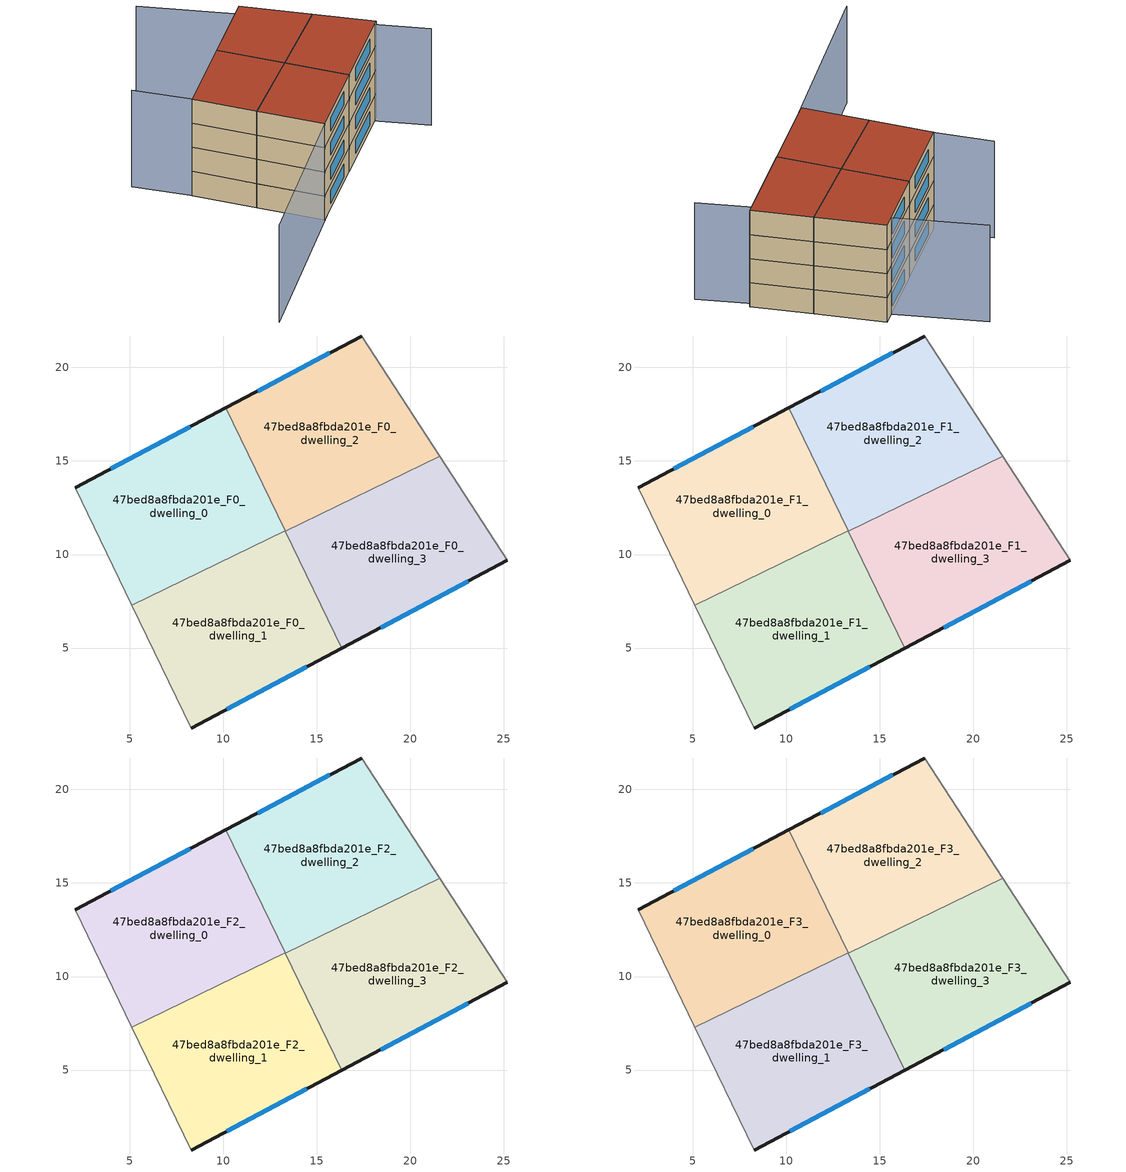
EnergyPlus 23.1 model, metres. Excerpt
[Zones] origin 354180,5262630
47bed8a8fbda201e_F0_dwelling_0
 floor ground (EU_floor_Construction): 10.13,17.83 13.31,11.26 5.12,7.3 2.09,13.57 z0
 wall outside (EU_wall_Construction): 10.13,17.83 2.09,13.57 z0:3
 wall adiabatic (EU_wall_Construction): 2.09,13.57 5.12,7.3 z0:3
 wall to 47bed8a8fbda201e_F0_dwelling_2 (EU_wall_Construction): 13.31,11.26 10.13,17.83 z0:3
 wall to 47bed8a8fbda201e_F0_dwelling_1 (EU_wall_Construction): 5.12,7.3 13.31,11.26 z0:3
 window (EU_Window_Construction): 8.24,16.83 3.98,14.57 z0.7:2.3
47bed8a8fbda201e_F0_dwelling_1
 floor ground (EU_floor_Construction): 13.31,11.26 16.34,5 8.29,0.73 5.12,7.3 z0
 wall outside (EU_wall_Construction): 8.29,0.73 16.34,5 z0:3
 wall adiabatic (EU_wall_Construction): 5.12,7.3 8.29,0.73 z0:3
 wall to 47bed8a8fbda201e_F0_dwelling_3 (EU_wall_Construction): 16.34,5 13.32,11.25 z0:3
 wall to 47bed8a8fbda201e_F0_dwelling_2 (EU_wall_Construction): 13.32,11.25 13.31,11.26 z0:3
 window (EU_Window_Construction): 10.18,1.73 14.45,4 z0.7:2.3
47bed8a8fbda201e_F0_dwelling_2
 floor ground (EU_floor_Construction): 17.39,21.68 21.57,15.25 13.32,11.25 10.13,17.83 z0
 wall outside (EU_wall_Construction): 17.39,21.68 10.13,17.83 z0:3
 wall adiabatic (EU_wall_Construction): 21.57,15.25 17.39,21.68 z0:3
 wall to 47bed8a8fbda201e_F0_dwelling_3 (EU_wall_Construction): 13.32,11.25 21.57,15.25 z0:3
 window (EU_Window_Construction): 15.69,20.77 11.84,18.73 z0.7:2.3
47bed8a8fbda201e_F0_dwelling_3
 floor ground (EU_floor_Construction): 21.57,15.25 25.18,9.68 16.34,5 13.32,11.25 z0
 wall outside (EU_wall_Construction): 16.34,5 25.18,9.68 z0:3
 wall adiabatic (EU_wall_Construction): 25.18,9.68 21.57,15.25 z0:3
 window (EU_Window_Construction): 18.42,6.1 23.1,8.58 z0.7:2.3
47bed8a8fbda201e_F1_dwelling_0
 floor to 47bed8a8fbda201e_F0_dwelling_0 (EU_floor_Construction): 10.13,17.83 13.31,11.26 5.12,7.3 2.09,13.57 z3
 wall outside (EU_wall_Construction): 10.13,17.83 2.09,13.57 z3:6
 wall adiabatic (EU_wall_Construction): 2.09,13.57 5.12,7.3 z3:6
 wall to 47bed8a8fbda201e_F1_dwelling_2 (EU_wall_Construction): 13.31,11.26 10.13,17.83 z3:6
 wall to 47bed8a8fbda201e_F1_dwelling_1 (EU_wall_Construction): 5.12,7.3 13.31,11.26 z3:6
 window (EU_Window_Construction): 8.24,16.83 3.98,14.57 z3.7:5.3
47bed8a8fbda201e_F1_dwelling_1
 floor to 47bed8a8fbda201e_F0_dwelling_1 (EU_floor_Construction): 13.31,11.26 16.34,5 8.29,0.73 5.12,7.3 z3
 wall outside (EU_wall_Construction): 8.29,0.73 16.34,5 z3:6
 wall adiabatic (EU_wall_Construction): 5.12,7.3 8.29,0.73 z3:6
 wall to 47bed8a8fbda201e_F1_dwelling_3 (EU_wall_Construction): 16.34,5 13.32,11.25 z3:6
 wall to 47bed8a8fbda201e_F1_dwelling_2 (EU_wall_Construction): 13.32,11.25 13.31,11.26 z3:6
 window (EU_Window_Construction): 10.18,1.73 14.45,4 z3.7:5.3
47bed8a8fbda201e_F1_dwelling_2
 floor to 47bed8a8fbda201e_F0_dwelling_2 (EU_floor_Construction): 17.39,21.68 21.57,15.25 13.32,11.25 10.13,17.83 z3
 wall outside (EU_wall_Construction): 17.39,21.68 10.13,17.83 z3:6
 wall adiabatic (EU_wall_Construction): 21.57,15.25 17.39,21.68 z3:6
 wall to 47bed8a8fbda201e_F1_dwelling_3 (EU_wall_Construction): 13.32,11.25 21.57,15.25 z3:6
 window (EU_Window_Construction): 15.69,20.77 11.84,18.73 z3.7:5.3
47bed8a8fbda201e_F1_dwelling_3
 floor to 47bed8a8fbda201e_F0_dwelling_3 (EU_floor_Construction): 21.57,15.25 25.18,9.68 16.34,5 13.32,11.25 z3
 wall outside (EU_wall_Construction): 16.34,5 25.18,9.68 z3:6
 wall adiabatic (EU_wall_Construction): 25.18,9.68 21.57,15.25 z3:6
 window (EU_Window_Construction): 18.42,6.1 23.1,8.58 z3.7:5.3
47bed8a8fbda201e_F2_dwelling_0
 floor to 47bed8a8fbda201e_F1_dwelling_0 (EU_floor_Construction): 10.13,17.83 13.31,11.26 5.12,7.3 2.09,13.57 z6
 wall outside (EU_wall_Construction): 10.13,17.83 2.09,13.57 z6:9
 wall adiabatic (EU_wall_Construction): 2.09,13.57 5.12,7.3 z6:9
 wall to 47bed8a8fbda201e_F2_dwelling_2 (EU_wall_Construction): 13.31,11.26 10.13,17.83 z6:9
 wall to 47bed8a8fbda201e_F2_dwelling_1 (EU_wall_Construction): 5.12,7.3 13.31,11.26 z6:9
 window (EU_Window_Construction): 8.24,16.83 3.98,14.57 z6.7:8.3
47bed8a8fbda201e_F2_dwelling_1
 floor to 47bed8a8fbda201e_F1_dwelling_1 (EU_floor_Construction): 13.31,11.26 16.34,5 8.29,0.73 5.12,7.3 z6
 wall outside (EU_wall_Construction): 8.29,0.73 16.34,5 z6:9
 wall adiabatic (EU_wall_Construction): 5.12,7.3 8.29,0.73 z6:9
 wall to 47bed8a8fbda201e_F2_dwelling_3 (EU_wall_Construction): 16.34,5 13.32,11.25 z6:9
 wall to 47bed8a8fbda201e_F2_dwelling_2 (EU_wall_Construction): 13.32,11.25 13.31,11.26 z6:9
 window (EU_Window_Construction): 10.18,1.73 14.45,4 z6.7:8.3
47bed8a8fbda201e_F2_dwelling_2
 floor to 47bed8a8fbda201e_F1_dwelling_2 (EU_floor_Construction): 17.39,21.68 21.57,15.25 13.32,11.25 10.13,17.83 z6
 wall outside (EU_wall_Construction): 17.39,21.68 10.13,17.83 z6:9
 wall adiabatic (EU_wall_Construction): 21.57,15.25 17.39,21.68 z6:9
 wall to 47bed8a8fbda201e_F2_dwelling_3 (EU_wall_Construction): 13.32,11.25 21.57,15.25 z6:9
 window (EU_Window_Construction): 15.69,20.77 11.84,18.73 z6.7:8.3
47bed8a8fbda201e_F2_dwelling_3
 floor to 47bed8a8fbda201e_F1_dwelling_3 (EU_floor_Construction): 21.57,15.25 25.18,9.68 16.34,5 13.32,11.25 z6
 wall outside (EU_wall_Construction): 16.34,5 25.18,9.68 z6:9
 wall adiabatic (EU_wall_Construction): 25.18,9.68 21.57,15.25 z6:9
 window (EU_Window_Construction): 18.42,6.1 23.1,8.58 z6.7:8.3
47bed8a8fbda201e_F3_dwelling_0
 floor to 47bed8a8fbda201e_F2_dwelling_0 (EU_floor_Construction): 10.13,17.83 13.31,11.26 5.12,7.3 2.09,13.57 z9
 wall outside (EU_wall_Construction): 10.13,17.83 2.09,13.57 z9:12
 wall adiabatic (EU_wall_Construction): 2.09,13.57 5.12,7.3 z9:12
 wall to 47bed8a8fbda201e_F3_dwelling_2 (EU_wall_Construction): 13.31,11.26 10.13,17.83 z9:12
 wall to 47bed8a8fbda201e_F3_dwelling_1 (EU_wall_Construction): 5.12,7.3 13.31,11.26 z9:12
 window (EU_Window_Construction): 8.24,16.83 3.98,14.57 z9.7:11.3
 roof outside (EU_roof_Construction): 13.31,11.26 10.13,17.83 2.09,13.57 5.12,7.3 z12
47bed8a8fbda201e_F3_dwelling_1
 floor to 47bed8a8fbda201e_F2_dwelling_1 (EU_floor_Construction): 13.31,11.26 16.34,5 8.29,0.73 5.12,7.3 z9
 wall outside (EU_wall_Construction): 8.29,0.73 16.34,5 z9:12
 wall adiabatic (EU_wall_Construction): 5.12,7.3 8.29,0.73 z9:12
 wall to 47bed8a8fbda201e_F3_dwelling_3 (EU_wall_Construction): 16.34,5 13.32,11.25 z9:12
 wall to 47bed8a8fbda201e_F3_dwelling_2 (EU_wall_Construction): 13.32,11.25 13.31,11.26 z9:12
 window (EU_Window_Construction): 10.18,1.73 14.45,4 z9.7:11.3
 roof outside (EU_roof_Construction): 16.34,5 13.31,11.26 5.12,7.3 8.29,0.73 z12
47bed8a8fbda201e_F3_dwelling_2
 floor to 47bed8a8fbda201e_F2_dwelling_2 (EU_floor_Construction): 17.39,21.68 21.57,15.25 13.32,11.25 10.13,17.83 z9
 wall outside (EU_wall_Construction): 17.39,21.68 10.13,17.83 z9:12
 wall adiabatic (EU_wall_Construction): 21.57,15.25 17.39,21.68 z9:12
 wall to 47bed8a8fbda201e_F3_dwelling_3 (EU_wall_Construction): 13.32,11.25 21.57,15.25 z9:12
 window (EU_Window_Construction): 15.69,20.77 11.84,18.73 z9.7:11.3
 roof outside (EU_roof_Construction): 21.57,15.25 17.39,21.68 10.13,17.83 13.32,11.25 z12
47bed8a8fbda201e_F3_dwelling_3
 floor to 47bed8a8fbda201e_F2_dwelling_3 (EU_floor_Construction): 21.57,15.25 25.18,9.68 16.34,5 13.32,11.25 z9
 wall outside (EU_wall_Construction): 16.34,5 25.18,9.68 z9:12
 wall adiabatic (EU_wall_Construction): 25.18,9.68 21.57,15.25 z9:12
 window (EU_Window_Construction): 18.42,6.1 23.1,8.58 z9.7:11.3
 roof outside (EU_roof_Construction): 25.18,9.68 21.57,15.25 13.32,11.25 16.34,5 z12
shading: -1.06,19.12 9.11,1.19 / 9.11,1.19 -8.04,-8.53 / 28.11,4.68 10.09,29.17 z0:12
[Building]
EU S2 Campaign: North Axis=0; Terrain=City; Solar Distribution=FullExterior
[Site:Location]
Budapest.Ferenc.Liszt.Intl.AP: Latitude=47.437; Longitude=19.256; Time Zone=1; Elevation=185
[SizingPeriod:WeatherFileDays]
AnnualSizingPeriod: Begin Month=1; Begin Day of Month=1; End Month=12; End Day of Month=31; Day of Week for Start Day=Monday; Use Weather File Daylight Saving Period=No; Use Weather File Rain and Snow Indicators=No
[MATERIAL]
EU_InternalMass_Material: Roughness=MediumRough; Thickness=0.1; Conductivity=1; Density=1800; Specific Heat=900; Thermal Absorptance=0.9; Solar Absorptance=0.7; Visible Absorptance=0.7
[MATERIAL:NOMASS] Roughness=MediumRough; Thermal Absorptance=0.9; Solar Absorptance=0.7; Visible Absorptance=0.7
Name | Thermal Resistance
EU_wall_NoMass | 0.832559
EU_roof_NoMass | 1.39638
EU_floor_NoMass | 0.872794
[WINDOWMATERIAL:SIMPLEGLAZINGSYSTEM]
EU_Window_SimpleGlazing: UFactor=2.79869; Solar Heat Gain Coefficient=0.75; Visible Transmittance=0.75
[CONSTRUCTION]
EU_wall_Construction: EU_wall_NoMass
EU_roof_Construction: EU_roof_NoMass
EU_floor_Construction: EU_floor_NoMass
EU_Window_Construction: EU_Window_SimpleGlazing
EU_InternalMass_Construction: EU_InternalMass_Material
[ZONE] Type=1; Multiplier=1; Ceiling Height=autocalculate; Floor Area=autocalculate; Part of Total Floor Area=Yes
Name | Volume
47bed8a8fbda201e_F0_dwelling_0; 47bed8a8fbda201e_F1_dwelling_0; 47bed8a8fbda201e_F2_dwelling_0; 47bed8a8fbda201e_F3_dwelling_0 | 194.622
47bed8a8fbda201e_F0_dwelling_1; 47bed8a8fbda201e_F1_dwelling_1; 47bed8a8fbda201e_F2_dwelling_1; 47bed8a8fbda201e_F3_dwelling_1 | 194.644
47bed8a8fbda201e_F0_dwelling_2; 47bed8a8fbda201e_F1_dwelling_2; 47bed8a8fbda201e_F2_dwelling_2; 47bed8a8fbda201e_F3_dwelling_2 | 194.631
47bed8a8fbda201e_F0_dwelling_3 | 194.628
47bed8a8fbda201e_F1_dwelling_3; 47bed8a8fbda201e_F2_dwelling_3; 47bed8a8fbda201e_F3_dwelling_3 | 194.627
[INTERNALMASS] Construction=EU_InternalMass_Construction
Name | Zone or ZoneList | Surface Area
47bed8a8fbda201e_F0_dwelling_0_EU_InternalMass | 47bed8a8fbda201e_F0_dwelling_0 | 64.8738
47bed8a8fbda201e_F0_dwelling_1_EU_InternalMass | 47bed8a8fbda201e_F0_dwelling_1 | 64.8813
47bed8a8fbda201e_F0_dwelling_2_EU_InternalMass | 47bed8a8fbda201e_F0_dwelling_2 | 64.8771
47bed8a8fbda201e_F0_dwelling_3_EU_InternalMass | 47bed8a8fbda201e_F0_dwelling_3 | 64.8757
47bed8a8fbda201e_F1_dwelling_0_EU_InternalMass | 47bed8a8fbda201e_F1_dwelling_0 | 64.8738
47bed8a8fbda201e_F1_dwelling_1_EU_InternalMass | 47bed8a8fbda201e_F1_dwelling_1 | 64.8813
47bed8a8fbda201e_F1_dwelling_2_EU_InternalMass | 47bed8a8fbda201e_F1_dwelling_2 | 64.8771
47bed8a8fbda201e_F1_dwelling_3_EU_InternalMass | 47bed8a8fbda201e_F1_dwelling_3 | 64.8757
47bed8a8fbda201e_F2_dwelling_0_EU_InternalMass | 47bed8a8fbda201e_F2_dwelling_0 | 64.8738
47bed8a8fbda201e_F2_dwelling_1_EU_InternalMass | 47bed8a8fbda201e_F2_dwelling_1 | 64.8813
47bed8a8fbda201e_F2_dwelling_2_EU_InternalMass | 47bed8a8fbda201e_F2_dwelling_2 | 64.8771
47bed8a8fbda201e_F2_dwelling_3_EU_InternalMass | 47bed8a8fbda201e_F2_dwelling_3 | 64.8757
47bed8a8fbda201e_F3_dwelling_0_EU_InternalMass | 47bed8a8fbda201e_F3_dwelling_0 | 64.8738
47bed8a8fbda201e_F3_dwelling_1_EU_InternalMass | 47bed8a8fbda201e_F3_dwelling_1 | 64.8813
47bed8a8fbda201e_F3_dwelling_2_EU_InternalMass | 47bed8a8fbda201e_F3_dwelling_2 | 64.8771
47bed8a8fbda201e_F3_dwelling_3_EU_InternalMass | 47bed8a8fbda201e_F3_dwelling_3 | 64.8757
[OTHEREQUIPMENT] Fuel Type=Electricity; Design Level Calculation Method=Watts/Area; Power per Zone Floor Area=1; Fraction Latent=0; Fraction Radiant=0; Fraction Lost=0; Carbon Dioxide Generation Rate=0; EndUse Subcategory=EU_Step8_InternalGains
Name | Zone or ZoneList or Space or SpaceList | Schedule
EU_Step8_InternalGain_47bed8a8fbda201e_F0_dwelling_0_f000 | 47bed8a8fbda201e_F0_dwelling_0 | EU_Step8_GainSchedule_47bed8a8fbda201e_F0_dwelling_0_f000
EU_Step8_InternalGain_47bed8a8fbda201e_F0_dwelling_1_f000 | 47bed8a8fbda201e_F0_dwelling_1 | EU_Step8_GainSchedule_47bed8a8fbda201e_F0_dwelling_1_f000
EU_Step8_InternalGain_47bed8a8fbda201e_F0_dwelling_2_f000 | 47bed8a8fbda201e_F0_dwelling_2 | EU_Step8_GainSchedule_47bed8a8fbda201e_F0_dwelling_2_f000
EU_Step8_InternalGain_47bed8a8fbda201e_F0_dwelling_3_f000 | 47bed8a8fbda201e_F0_dwelling_3 | EU_Step8_GainSchedule_47bed8a8fbda201e_F0_dwelling_3_f000
EU_Step8_InternalGain_47bed8a8fbda201e_F1_dwelling_0_f000 | 47bed8a8fbda201e_F1_dwelling_0 | EU_Step8_GainSchedule_47bed8a8fbda201e_F1_dwelling_0_f000
EU_Step8_InternalGain_47bed8a8fbda201e_F1_dwelling_1_f000 | 47bed8a8fbda201e_F1_dwelling_1 | EU_Step8_GainSchedule_47bed8a8fbda201e_F1_dwelling_1_f000
EU_Step8_InternalGain_47bed8a8fbda201e_F1_dwelling_2_f000 | 47bed8a8fbda201e_F1_dwelling_2 | EU_Step8_GainSchedule_47bed8a8fbda201e_F1_dwelling_2_f000
EU_Step8_InternalGain_47bed8a8fbda201e_F1_dwelling_3_f000 | 47bed8a8fbda201e_F1_dwelling_3 | EU_Step8_GainSchedule_47bed8a8fbda201e_F1_dwelling_3_f000
EU_Step8_InternalGain_47bed8a8fbda201e_F2_dwelling_0_f000 | 47bed8a8fbda201e_F2_dwelling_0 | EU_Step8_GainSchedule_47bed8a8fbda201e_F2_dwelling_0_f000
EU_Step8_InternalGain_47bed8a8fbda201e_F2_dwelling_1_f000 | 47bed8a8fbda201e_F2_dwelling_1 | EU_Step8_GainSchedule_47bed8a8fbda201e_F2_dwelling_1_f000
EU_Step8_InternalGain_47bed8a8fbda201e_F2_dwelling_2_f000 | 47bed8a8fbda201e_F2_dwelling_2 | EU_Step8_GainSchedule_47bed8a8fbda201e_F2_dwelling_2_f000
EU_Step8_InternalGain_47bed8a8fbda201e_F2_dwelling_3_f000 | 47bed8a8fbda201e_F2_dwelling_3 | EU_Step8_GainSchedule_47bed8a8fbda201e_F2_dwelling_3_f000
EU_Step8_InternalGain_47bed8a8fbda201e_F3_dwelling_0_f000 | 47bed8a8fbda201e_F3_dwelling_0 | EU_Step8_GainSchedule_47bed8a8fbda201e_F3_dwelling_0_f000
EU_Step8_InternalGain_47bed8a8fbda201e_F3_dwelling_1_f000 | 47bed8a8fbda201e_F3_dwelling_1 | EU_Step8_GainSchedule_47bed8a8fbda201e_F3_dwelling_1_f000
EU_Step8_InternalGain_47bed8a8fbda201e_F3_dwelling_2_f000 | 47bed8a8fbda201e_F3_dwelling_2 | EU_Step8_GainSchedule_47bed8a8fbda201e_F3_dwelling_2_f000
EU_Step8_InternalGain_47bed8a8fbda201e_F3_dwelling_3_f000 | 47bed8a8fbda201e_F3_dwelling_3 | EU_Step8_GainSchedule_47bed8a8fbda201e_F3_dwelling_3_f000
[ZONEVENTILATION:DESIGNFLOWRATE] Schedule=EU_AlwaysOn; Design Flow Rate Calculation Method=AirChanges/Hour; Air Changes per Hour=0.475469; Ventilation Type=Natural; Fan Pressure Rise=0; Fan Total Efficiency=1; Constant Term Coefficient=1; Temperature Term Coefficient=0; Velocity Term Coefficient=0; Velocity Squared Term Coefficient=0; Minimum Indoor Temperature=-100; Maximum Indoor Temperature=100; Delta Temperature=-100; Minimum Outdoor Temperature=-100; Maximum Outdoor Temperature=100; Maximum Wind Speed=40
Name | Zone or ZoneList or Space or SpaceList
EU_ConstantAir_47bed8a8fbda201e_F0_dwelling_0 | 47bed8a8fbda201e_F0_dwelling_0
EU_ConstantAir_47bed8a8fbda201e_F0_dwelling_1 | 47bed8a8fbda201e_F0_dwelling_1
EU_ConstantAir_47bed8a8fbda201e_F0_dwelling_2 | 47bed8a8fbda201e_F0_dwelling_2
EU_ConstantAir_47bed8a8fbda201e_F0_dwelling_3 | 47bed8a8fbda201e_F0_dwelling_3
EU_ConstantAir_47bed8a8fbda201e_F1_dwelling_0 | 47bed8a8fbda201e_F1_dwelling_0
EU_ConstantAir_47bed8a8fbda201e_F1_dwelling_1 | 47bed8a8fbda201e_F1_dwelling_1
EU_ConstantAir_47bed8a8fbda201e_F1_dwelling_2 | 47bed8a8fbda201e_F1_dwelling_2
EU_ConstantAir_47bed8a8fbda201e_F1_dwelling_3 | 47bed8a8fbda201e_F1_dwelling_3
EU_ConstantAir_47bed8a8fbda201e_F2_dwelling_0 | 47bed8a8fbda201e_F2_dwelling_0
EU_ConstantAir_47bed8a8fbda201e_F2_dwelling_1 | 47bed8a8fbda201e_F2_dwelling_1
EU_ConstantAir_47bed8a8fbda201e_F2_dwelling_2 | 47bed8a8fbda201e_F2_dwelling_2
EU_ConstantAir_47bed8a8fbda201e_F2_dwelling_3 | 47bed8a8fbda201e_F2_dwelling_3
EU_ConstantAir_47bed8a8fbda201e_F3_dwelling_0 | 47bed8a8fbda201e_F3_dwelling_0
EU_ConstantAir_47bed8a8fbda201e_F3_dwelling_1 | 47bed8a8fbda201e_F3_dwelling_1
EU_ConstantAir_47bed8a8fbda201e_F3_dwelling_2 | 47bed8a8fbda201e_F3_dwelling_2
EU_ConstantAir_47bed8a8fbda201e_F3_dwelling_3 | 47bed8a8fbda201e_F3_dwelling_3
[HVACTEMPLATE:THERMOSTAT] Constant Heating Setpoint=20; Constant Cooling Setpoint=50
EU_HeatOnly_47bed8a8fbda201e_F0_dwelling_0; EU_HeatOnly_47bed8a8fbda201e_F0_dwelling_1; EU_HeatOnly_47bed8a8fbda201e_F0_dwelling_2; EU_HeatOnly_47bed8a8fbda201e_F0_dwelling_3; EU_HeatOnly_47bed8a8fbda201e_F1_dwelling_0; EU_HeatOnly_47bed8a8fbda201e_F1_dwelling_1; EU_HeatOnly_47bed8a8fbda201e_F1_dwelling_2; EU_HeatOnly_47bed8a8fbda201e_F1_dwelling_3; EU_HeatOnly_47bed8a8fbda201e_F2_dwelling_0; EU_HeatOnly_47bed8a8fbda201e_F2_dwelling_1; EU_HeatOnly_47bed8a8fbda201e_F2_dwelling_2; EU_HeatOnly_47bed8a8fbda201e_F2_dwelling_3; EU_HeatOnly_47bed8a8fbda201e_F3_dwelling_0; EU_HeatOnly_47bed8a8fbda201e_F3_dwelling_1; EU_HeatOnly_47bed8a8fbda201e_F3_dwelling_2; EU_HeatOnly_47bed8a8fbda201e_F3_dwelling_3
[HVACTEMPLATE:ZONE:IDEALLOADSAIRSYSTEM] System Availability Schedule=EU_AlwaysOn; Maximum Heating Supply Air Temperature=50; Minimum Cooling Supply Air Temperature=13; Maximum Heating Supply Air Humidity Ratio=0.0156; Minimum Cooling Supply Air Humidity Ratio=0.0077; Heating Limit=NoLimit; Cooling Limit=NoLimit; Heating Availability Schedule=EU_AlwaysOn; Cooling Availability Schedule=EU_CoolingOff; Dehumidification Control Type=ConstantSensibleHeatRatio; Cooling Sensible Heat Ratio=0.7; Dehumidification Setpoint=60; Humidification Control Type=None; Humidification Setpoint=30; Outdoor Air Method=None; Outdoor Air Flow Rate per Person=0.00944; Outdoor Air Flow Rate per Zone Floor Area=0; Outdoor Air Flow Rate per Zone=0; Demand Controlled Ventilation Type=None; Outdoor Air Economizer Type=NoEconomizer; Heat Recovery Type=None; Sensible Heat Recovery Effectiveness=0.7; Latent Heat Recovery Effectiveness=0.65
Name | Template Thermostat
47bed8a8fbda201e_F0_dwelling_0 | EU_HeatOnly_47bed8a8fbda201e_F0_dwelling_0
47bed8a8fbda201e_F0_dwelling_1 | EU_HeatOnly_47bed8a8fbda201e_F0_dwelling_1
47bed8a8fbda201e_F0_dwelling_2 | EU_HeatOnly_47bed8a8fbda201e_F0_dwelling_2
47bed8a8fbda201e_F0_dwelling_3 | EU_HeatOnly_47bed8a8fbda201e_F0_dwelling_3
47bed8a8fbda201e_F1_dwelling_0 | EU_HeatOnly_47bed8a8fbda201e_F1_dwelling_0
47bed8a8fbda201e_F1_dwelling_1 | EU_HeatOnly_47bed8a8fbda201e_F1_dwelling_1
47bed8a8fbda201e_F1_dwelling_2 | EU_HeatOnly_47bed8a8fbda201e_F1_dwelling_2
47bed8a8fbda201e_F1_dwelling_3 | EU_HeatOnly_47bed8a8fbda201e_F1_dwelling_3
47bed8a8fbda201e_F2_dwelling_0 | EU_HeatOnly_47bed8a8fbda201e_F2_dwelling_0
47bed8a8fbda201e_F2_dwelling_1 | EU_HeatOnly_47bed8a8fbda201e_F2_dwelling_1
47bed8a8fbda201e_F2_dwelling_2 | EU_HeatOnly_47bed8a8fbda201e_F2_dwelling_2
47bed8a8fbda201e_F2_dwelling_3 | EU_HeatOnly_47bed8a8fbda201e_F2_dwelling_3
47bed8a8fbda201e_F3_dwelling_0 | EU_HeatOnly_47bed8a8fbda201e_F3_dwelling_0
47bed8a8fbda201e_F3_dwelling_1 | EU_HeatOnly_47bed8a8fbda201e_F3_dwelling_1
47bed8a8fbda201e_F3_dwelling_2 | EU_HeatOnly_47bed8a8fbda201e_F3_dwelling_2
47bed8a8fbda201e_F3_dwelling_3 | EU_HeatOnly_47bed8a8fbda201e_F3_dwelling_3
[SIZING:ZONE] Zone Cooling Design Supply Air Temperature Input Method=SupplyAirTemperature; Zone Cooling Design Supply Air Temperature=13; Zone Heating Design Supply Air Temperature Input Method=SupplyAirTemperature; Zone Heating Design Supply Air Temperature=50; Zone Cooling Design Supply Air Humidity Ratio=0.008; Zone Heating Design Supply Air Humidity Ratio=0.008; Cooling Design Air Flow Method=DesignDay; Cooling Design Air Flow Rate=0; Cooling Minimum Air Flow per Zone Floor Area=0.000762; Cooling Minimum Air Flow=0; Cooling Minimum Air Flow Fraction=0.2; Heating Design Air Flow Method=DesignDay; Heating Design Air Flow Rate=0; Heating Maximum Air Flow per Zone Floor Area=0.002032; Heating Maximum Air Flow=0.141576; Heating Maximum Air Flow Fraction=0.3; Account for Dedicated Outdoor Air System=No; Dedicated Outdoor Air System Control Strategy=NeutralSupplyAir; Dedicated Outdoor Air Low Setpoint Temperature for Design=autosize; Dedicated Outdoor Air High Setpoint Temperature for Design=autosize; Zone Load Sizing Method=Sensible Load Only No Latent Load; Zone Latent Cooling Design Supply Air Humidity Ratio Input Method=HumidityRatioDifference; Zone Cooling Design Supply Air Humidity Ratio Difference=0.005; Zone Latent Heating Design Supply Air Humidity Ratio Input Method=HumidityRatioDifference; Zone Humidification Design Supply Air Humidity Ratio Difference=0.005
47bed8a8fbda201e_F0_dwelling_0; 47bed8a8fbda201e_F0_dwelling_1; 47bed8a8fbda201e_F0_dwelling_2; 47bed8a8fbda201e_F0_dwelling_3; 47bed8a8fbda201e_F1_dwelling_0; 47bed8a8fbda201e_F1_dwelling_1; 47bed8a8fbda201e_F1_dwelling_2; 47bed8a8fbda201e_F1_dwelling_3; 47bed8a8fbda201e_F2_dwelling_0; 47bed8a8fbda201e_F2_dwelling_1; 47bed8a8fbda201e_F2_dwelling_2; 47bed8a8fbda201e_F2_dwelling_3; 47bed8a8fbda201e_F3_dwelling_0; 47bed8a8fbda201e_F3_dwelling_1; 47bed8a8fbda201e_F3_dwelling_2; 47bed8a8fbda201e_F3_dwelling_3
[SCHEDULE:CONSTANT]
Name | Hourly Value
EU_AlwaysOn | 1
EU_CoolingOff | 0
[SCHEDULE:FILE] Column Number=1; Rows to Skip at Top=0; Number of Hours of Data=8760; Column Separator=Comma; Interpolate to Timestep=No; Minutes per Item=60; Adjust Schedule for Daylight Savings=Yes
Name | File
EU_Step8_GainSchedule_47bed8a8fbda201e_F0_dwelling_0_f000 | ../../schedules/47bed8a8fbda201e/47bed8a8fbda201e_F0_dwelling_0_f000_gain.csv
EU_Step8_GainSchedule_47bed8a8fbda201e_F0_dwelling_1_f000 | ../../schedules/47bed8a8fbda201e/47bed8a8fbda201e_F0_dwelling_1_f000_gain.csv
EU_Step8_GainSchedule_47bed8a8fbda201e_F0_dwelling_2_f000 | ../../schedules/47bed8a8fbda201e/47bed8a8fbda201e_F0_dwelling_2_f000_gain.csv
EU_Step8_GainSchedule_47bed8a8fbda201e_F0_dwelling_3_f000 | ../../schedules/47bed8a8fbda201e/47bed8a8fbda201e_F0_dwelling_3_f000_gain.csv
EU_Step8_GainSchedule_47bed8a8fbda201e_F1_dwelling_0_f000 | ../../schedules/47bed8a8fbda201e/47bed8a8fbda201e_F1_dwelling_0_f000_gain.csv
EU_Step8_GainSchedule_47bed8a8fbda201e_F1_dwelling_1_f000 | ../../schedules/47bed8a8fbda201e/47bed8a8fbda201e_F1_dwelling_1_f000_gain.csv
EU_Step8_GainSchedule_47bed8a8fbda201e_F1_dwelling_2_f000 | ../../schedules/47bed8a8fbda201e/47bed8a8fbda201e_F1_dwelling_2_f000_gain.csv
EU_Step8_GainSchedule_47bed8a8fbda201e_F1_dwelling_3_f000 | ../../schedules/47bed8a8fbda201e/47bed8a8fbda201e_F1_dwelling_3_f000_gain.csv
EU_Step8_GainSchedule_47bed8a8fbda201e_F2_dwelling_0_f000 | ../../schedules/47bed8a8fbda201e/47bed8a8fbda201e_F2_dwelling_0_f000_gain.csv
EU_Step8_GainSchedule_47bed8a8fbda201e_F2_dwelling_1_f000 | ../../schedules/47bed8a8fbda201e/47bed8a8fbda201e_F2_dwelling_1_f000_gain.csv
EU_Step8_GainSchedule_47bed8a8fbda201e_F2_dwelling_2_f000 | ../../schedules/47bed8a8fbda201e/47bed8a8fbda201e_F2_dwelling_2_f000_gain.csv
EU_Step8_GainSchedule_47bed8a8fbda201e_F2_dwelling_3_f000 | ../../schedules/47bed8a8fbda201e/47bed8a8fbda201e_F2_dwelling_3_f000_gain.csv
EU_Step8_GainSchedule_47bed8a8fbda201e_F3_dwelling_0_f000 | ../../schedules/47bed8a8fbda201e/47bed8a8fbda201e_F3_dwelling_0_f000_gain.csv
EU_Step8_GainSchedule_47bed8a8fbda201e_F3_dwelling_1_f000 | ../../schedules/47bed8a8fbda201e/47bed8a8fbda201e_F3_dwelling_1_f000_gain.csv
EU_Step8_GainSchedule_47bed8a8fbda201e_F3_dwelling_2_f000 | ../../schedules/47bed8a8fbda201e/47bed8a8fbda201e_F3_dwelling_2_f000_gain.csv
EU_Step8_GainSchedule_47bed8a8fbda201e_F3_dwelling_3_f000 | ../../schedules/47bed8a8fbda201e/47bed8a8fbda201e_F3_dwelling_3_f000_gain.csv
